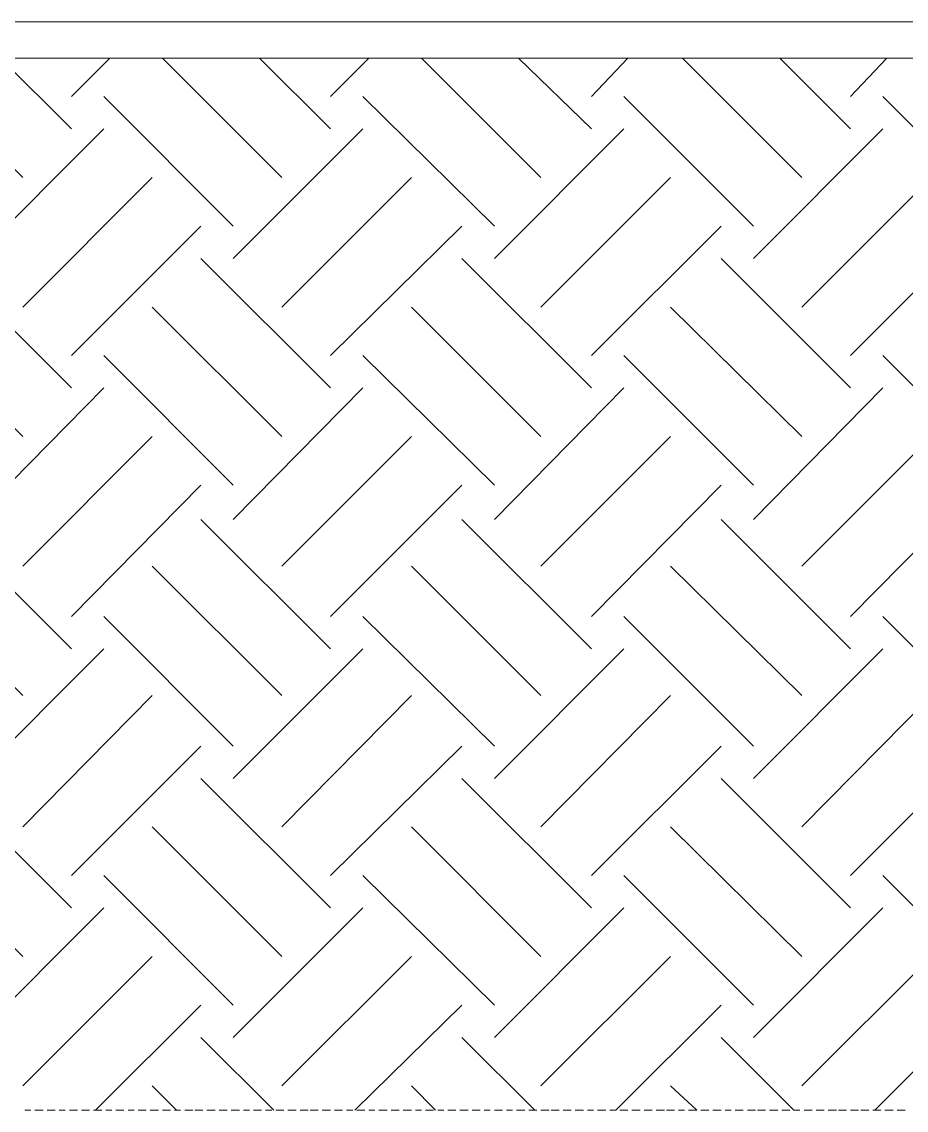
# Model space of a CAD drawing. Header units: millimetres. Extents: x 2928 to 3112, y 1220 to 1280.
# Drawn here: x 3084.379 to 3085.824, y 1263.707 to 1265.487 of the extents above; entities that cross this region are included whole.
import ezdxf

# ---------------------------------------------------------------- set-up
doc = ezdxf.new("R2010")
doc.units = ezdxf.units.MM

msp = doc.modelspace()

# ---------------------------------------------------------------- linework, layer by layer
at = {"color": 7, "linetype": 'Continuous', "lineweight": 9, "true_color": 0x000007}
for points in [[(3075.70038, 1265.48679), (3088.13176, 1265.48679), (3088.13176, 1265.48679)], [(3075.70038, 1265.42724), (3088.13176, 1265.42724), (3088.13176, 1265.42724)]]:
    msp.add_lwpolyline(points, dxfattribs=at)
at = {"color": 9, "linetype": 'Continuous', "lineweight": 5, "true_color": 0xbababa}
for points in [[(3084.38051, 1265.23207), (3084.18534, 1265.42724), (3084.18534, 1265.42724)], [(3084.45991, 1265.31146), (3084.34413, 1265.42724), (3084.34413, 1265.42724)], [(3084.45991, 1265.36439), (3084.52276, 1265.42724), (3084.52276, 1265.42724)], [(3084.80394, 1265.23207), (3084.60876, 1265.42724), (3084.60876, 1265.42724)], [(3084.88333, 1265.31146), (3084.76755, 1265.42724), (3084.76755, 1265.42724)], [(3084.88333, 1265.36439), (3084.94618, 1265.42724), (3084.94618, 1265.42724)], [(3085.22736, 1265.23207), (3085.03219, 1265.42724), (3085.03219, 1265.42724)], [(3085.31006, 1265.31146), (3085.19097, 1265.42724), (3085.19097, 1265.42724)], [(3085.31006, 1265.36439), (3085.3696, 1265.42724), (3085.3696, 1265.42724)], [(3085.65409, 1265.23207), (3085.45891, 1265.42724), (3085.45891, 1265.42724)], [(3085.73348, 1265.31146), (3085.6177, 1265.42724), (3085.6177, 1265.42724)], [(3085.73348, 1265.36439), (3085.79302, 1265.42724), (3085.79302, 1265.42724)], [(3084.72454, 1265.15268), (3084.51283, 1265.36439), (3084.51283, 1265.36439)], [(3085.15127, 1265.15268), (3084.93625, 1265.36439), (3084.93625, 1265.36439)], [(3085.57469, 1265.15268), (3085.36298, 1265.36439), (3085.36298, 1265.36439)], [(3085.99811, 1265.15268), (3085.7864, 1265.36439), (3085.7864, 1265.36439)], [(3084.30112, 1265.09975), (3084.51283, 1265.31146), (3084.51283, 1265.31146)], [(3084.72454, 1265.09975), (3084.93625, 1265.31146), (3084.93625, 1265.31146)], [(3085.15127, 1265.09975), (3085.36298, 1265.31146), (3085.36298, 1265.31146)], [(3085.57469, 1265.09975), (3085.7864, 1265.31146), (3085.7864, 1265.31146)], [(3084.38051, 1265.02036), (3084.59222, 1265.23207), (3084.59222, 1265.23207)], [(3084.80394, 1265.02036), (3085.01565, 1265.23207), (3085.01565, 1265.23207)], [(3085.22736, 1265.02036), (3085.43907, 1265.23207), (3085.43907, 1265.23207)], [(3085.65409, 1265.02036), (3085.8658, 1265.23207), (3085.8658, 1265.23207)], [(3084.45991, 1264.94097), (3084.67162, 1265.15268), (3084.67162, 1265.15268)], [(3084.88333, 1264.94097), (3085.09835, 1265.15268), (3085.09835, 1265.15268)], [(3085.31006, 1264.94097), (3085.52177, 1265.15268), (3085.52177, 1265.15268)], [(3085.73348, 1264.94097), (3085.94519, 1265.15268), (3085.94519, 1265.15268)], [(3084.45991, 1264.88804), (3084.2482, 1265.09975), (3084.2482, 1265.09975)], [(3084.88333, 1264.88804), (3084.67162, 1265.09975), (3084.67162, 1265.09975)], [(3085.31006, 1264.88804), (3085.09835, 1265.09975), (3085.09835, 1265.09975)], [(3085.73348, 1264.88804), (3085.52177, 1265.09975), (3085.52177, 1265.09975)], [(3084.38051, 1264.80865), (3084.1688, 1265.02036), (3084.1688, 1265.02036)], [(3084.80394, 1264.80865), (3084.59222, 1265.02036), (3084.59222, 1265.02036)], [(3085.22736, 1264.80865), (3085.01565, 1265.02036), (3085.01565, 1265.02036)], [(3085.65409, 1264.80865), (3085.43907, 1265.02036), (3085.43907, 1265.02036)], [(3084.72454, 1264.72926), (3084.51283, 1264.94097), (3084.51283, 1264.94097)], [(3085.15127, 1264.72926), (3084.93625, 1264.94097), (3084.93625, 1264.94097)], [(3085.57469, 1264.72926), (3085.36298, 1264.94097), (3085.36298, 1264.94097)], [(3085.99811, 1264.72926), (3085.7864, 1264.94097), (3085.7864, 1264.94097)], [(3084.30112, 1264.67302), (3084.51283, 1264.88804), (3084.51283, 1264.88804)], [(3084.72454, 1264.67302), (3084.93625, 1264.88804), (3084.93625, 1264.88804)], [(3085.15127, 1264.67302), (3085.36298, 1264.88804), (3085.36298, 1264.88804)], [(3085.57469, 1264.67302), (3085.7864, 1264.88804), (3085.7864, 1264.88804)], [(3084.38051, 1264.59694), (3084.59222, 1264.80865), (3084.59222, 1264.80865)], [(3084.80394, 1264.59694), (3085.01565, 1264.80865), (3085.01565, 1264.80865)], [(3085.22736, 1264.59694), (3085.43907, 1264.80865), (3085.43907, 1264.80865)], [(3085.65409, 1264.59694), (3085.8658, 1264.80865), (3085.8658, 1264.80865)], [(3084.45991, 1264.51424), (3084.67162, 1264.72926), (3084.67162, 1264.72926)], [(3084.88333, 1264.51424), (3085.09835, 1264.72926), (3085.09835, 1264.72926)], [(3085.31006, 1264.51424), (3085.52177, 1264.72926), (3085.52177, 1264.72926)], [(3085.73348, 1264.51424), (3085.94519, 1264.72926), (3085.94519, 1264.72926)], [(3084.45991, 1264.46131), (3084.2482, 1264.67302), (3084.2482, 1264.67302)], [(3084.88333, 1264.46131), (3084.67162, 1264.67302), (3084.67162, 1264.67302)], [(3085.31006, 1264.46131), (3085.09835, 1264.67302), (3085.09835, 1264.67302)], [(3085.73348, 1264.46131), (3085.52177, 1264.67302), (3085.52177, 1264.67302)], [(3084.38051, 1264.38523), (3084.1688, 1264.59694), (3084.1688, 1264.59694)], [(3084.80394, 1264.38523), (3084.59222, 1264.59694), (3084.59222, 1264.59694)], [(3085.22736, 1264.38523), (3085.01565, 1264.59694), (3085.01565, 1264.59694)], [(3085.65409, 1264.38523), (3085.43907, 1264.59694), (3085.43907, 1264.59694)], [(3084.72454, 1264.30253), (3084.51283, 1264.51424), (3084.51283, 1264.51424)], [(3085.15127, 1264.30253), (3084.93625, 1264.51424), (3084.93625, 1264.51424)], [(3085.57469, 1264.30253), (3085.36298, 1264.51424), (3085.36298, 1264.51424)], [(3085.99811, 1264.30253), (3085.7864, 1264.51424), (3085.7864, 1264.51424)], [(3084.30112, 1264.2496), (3084.51283, 1264.46131), (3084.51283, 1264.46131)], [(3084.72454, 1264.2496), (3084.93625, 1264.46131), (3084.93625, 1264.46131)], [(3085.15127, 1264.2496), (3085.36298, 1264.46131), (3085.36298, 1264.46131)], [(3085.57469, 1264.2496), (3085.7864, 1264.46131), (3085.7864, 1264.46131)], [(3084.38051, 1264.17021), (3084.59222, 1264.38523), (3084.59222, 1264.38523)], [(3084.80394, 1264.17021), (3085.01565, 1264.38523), (3085.01565, 1264.38523)], [(3085.22736, 1264.17021), (3085.43907, 1264.38523), (3085.43907, 1264.38523)], [(3085.65409, 1264.17021), (3085.8658, 1264.38523), (3085.8658, 1264.38523)], [(3084.45991, 1264.09082), (3084.67162, 1264.30253), (3084.67162, 1264.30253)], [(3084.88333, 1264.09082), (3085.09835, 1264.30253), (3085.09835, 1264.30253)], [(3085.31006, 1264.09082), (3085.52177, 1264.30253), (3085.52177, 1264.30253)], [(3085.73348, 1264.09082), (3085.94519, 1264.30253), (3085.94519, 1264.30253)], [(3084.45991, 1264.03789), (3084.2482, 1264.2496), (3084.2482, 1264.2496)], [(3084.88333, 1264.03789), (3084.67162, 1264.2496), (3084.67162, 1264.2496)], [(3085.31006, 1264.03789), (3085.09835, 1264.2496), (3085.09835, 1264.2496)], [(3085.73348, 1264.03789), (3085.52177, 1264.2496), (3085.52177, 1264.2496)], [(3084.38051, 1263.9585), (3084.1688, 1264.17021), (3084.1688, 1264.17021)], [(3084.80394, 1263.9585), (3084.59222, 1264.17021), (3084.59222, 1264.17021)], [(3085.22736, 1263.9585), (3085.01565, 1264.17021), (3085.01565, 1264.17021)], [(3085.65409, 1263.9585), (3085.43907, 1264.17021), (3085.43907, 1264.17021)], [(3084.72454, 1263.87911), (3084.51283, 1264.09082), (3084.51283, 1264.09082)], [(3085.15127, 1263.87911), (3084.93625, 1264.09082), (3084.93625, 1264.09082)], [(3085.57469, 1263.87911), (3085.36298, 1264.09082), (3085.36298, 1264.09082)], [(3085.99811, 1263.87911), (3085.7864, 1264.09082), (3085.7864, 1264.09082)], [(3084.30112, 1263.82618), (3084.51283, 1264.03789), (3084.51283, 1264.03789)], [(3084.72454, 1263.82618), (3084.93625, 1264.03789), (3084.93625, 1264.03789)], [(3085.15127, 1263.82618), (3085.36298, 1264.03789), (3085.36298, 1264.03789)], [(3085.57469, 1263.82618), (3085.7864, 1264.03789), (3085.7864, 1264.03789)], [(3084.38051, 1263.74679), (3084.59222, 1263.9585), (3084.59222, 1263.9585)], [(3084.80394, 1263.74679), (3085.01565, 1263.9585), (3085.01565, 1263.9585)], [(3085.22736, 1263.74679), (3085.43907, 1263.9585), (3085.43907, 1263.9585)], [(3085.65409, 1263.74679), (3085.8658, 1263.9585), (3085.8658, 1263.9585)], [(3084.4996, 1263.70709), (3084.67162, 1263.87911), (3084.67162, 1263.87911)], [(3084.92302, 1263.70709), (3085.09835, 1263.87911), (3085.09835, 1263.87911)], [(3085.34975, 1263.70709), (3085.52177, 1263.87911), (3085.52177, 1263.87911)], [(3085.77317, 1263.70709), (3085.94519, 1263.87911), (3085.94519, 1263.87911)], [(3084.7907, 1263.70709), (3084.67162, 1263.82618), (3084.67162, 1263.82618)], [(3085.21743, 1263.70709), (3085.09835, 1263.82618), (3085.09835, 1263.82618)], [(3085.64085, 1263.70709), (3085.52177, 1263.82618), (3085.52177, 1263.82618)], [(3084.63192, 1263.70709), (3084.59222, 1263.74679), (3084.59222, 1263.74679)], [(3085.05534, 1263.70709), (3085.01565, 1263.74679), (3085.01565, 1263.74679)], [(3085.48207, 1263.70709), (3085.43907, 1263.74679), (3085.43907, 1263.74679)]]:
    msp.add_lwpolyline(points, dxfattribs=at)
at = {"color": 252, "linetype": 'Continuous', "lineweight": 5, "true_color": 0x989898}
for points in [[(3084.38382, 1263.70709), (3084.39375, 1263.70709), (3084.39375, 1263.70709)], [(3084.40036, 1263.70709), (3084.41359, 1263.70709), (3084.41359, 1263.70709)], [(3084.42021, 1263.70709), (3084.43344, 1263.70709), (3084.43344, 1263.70709)], [(3084.44006, 1263.70709), (3084.44998, 1263.70709), (3084.44998, 1263.70709)], [(3084.4566, 1263.70709), (3084.46983, 1263.70709), (3084.46983, 1263.70709)], [(3084.47645, 1263.70709), (3084.48968, 1263.70709), (3084.48968, 1263.70709)], [(3084.49629, 1263.70709), (3084.50953, 1263.70709), (3084.50953, 1263.70709)], [(3084.51614, 1263.70709), (3084.52607, 1263.70709), (3084.52607, 1263.70709)], [(3084.53268, 1263.70709), (3084.54591, 1263.70709), (3084.54591, 1263.70709)], [(3084.55253, 1263.70709), (3084.56245, 1263.70709), (3084.56245, 1263.70709)], [(3084.56907, 1263.70709), (3084.5823, 1263.70709), (3084.5823, 1263.70709)], [(3084.58892, 1263.70709), (3084.60215, 1263.70709), (3084.60215, 1263.70709)], [(3084.60876, 1263.70709), (3084.622, 1263.70709), (3084.622, 1263.70709)], [(3084.62861, 1263.70709), (3084.63854, 1263.70709), (3084.63854, 1263.70709)], [(3084.64515, 1263.70709), (3084.65838, 1263.70709), (3084.65838, 1263.70709)], [(3084.66169, 1263.70709), (3084.67492, 1263.70709), (3084.67492, 1263.70709)], [(3084.68154, 1263.70709), (3084.69477, 1263.70709), (3084.69477, 1263.70709)], [(3084.70139, 1263.70709), (3084.71462, 1263.70709), (3084.71462, 1263.70709)], [(3084.72124, 1263.70709), (3084.73447, 1263.70709), (3084.73447, 1263.70709)], [(3084.74108, 1263.70709), (3084.75101, 1263.70709), (3084.75101, 1263.70709)], [(3084.75762, 1263.70709), (3084.77086, 1263.70709), (3084.77086, 1263.70709)], [(3084.77747, 1263.70709), (3084.7874, 1263.70709), (3084.7874, 1263.70709)], [(3084.79401, 1263.70709), (3084.80724, 1263.70709), (3084.80724, 1263.70709)], [(3084.81386, 1263.70709), (3084.82709, 1263.70709), (3084.82709, 1263.70709)], [(3084.83371, 1263.70709), (3084.84694, 1263.70709), (3084.84694, 1263.70709)], [(3084.85025, 1263.70709), (3084.86348, 1263.70709), (3084.86348, 1263.70709)], [(3084.87009, 1263.70709), (3084.88333, 1263.70709), (3084.88333, 1263.70709)], [(3084.88994, 1263.70709), (3084.90317, 1263.70709), (3084.90317, 1263.70709)], [(3084.90979, 1263.70709), (3084.91971, 1263.70709), (3084.91971, 1263.70709)], [(3084.92633, 1263.70709), (3084.93956, 1263.70709), (3084.93956, 1263.70709)], [(3084.94618, 1263.70709), (3084.9561, 1263.70709), (3084.9561, 1263.70709)], [(3084.96272, 1263.70709), (3084.97595, 1263.70709), (3084.97595, 1263.70709)], [(3084.98257, 1263.70709), (3084.9958, 1263.70709), (3084.9958, 1263.70709)], [(3085.00241, 1263.70709), (3085.01565, 1263.70709), (3085.01565, 1263.70709)], [(3085.02226, 1263.70709), (3085.03219, 1263.70709), (3085.03219, 1263.70709)], [(3085.0388, 1263.70709), (3085.05203, 1263.70709), (3085.05203, 1263.70709)], [(3085.05865, 1263.70709), (3085.06857, 1263.70709), (3085.06857, 1263.70709)], [(3085.07519, 1263.70709), (3085.08842, 1263.70709), (3085.08842, 1263.70709)], [(3085.09504, 1263.70709), (3085.10827, 1263.70709), (3085.10827, 1263.70709)], [(3085.11489, 1263.70709), (3085.12812, 1263.70709), (3085.12812, 1263.70709)], [(3085.13473, 1263.70709), (3085.14466, 1263.70709), (3085.14466, 1263.70709)], [(3085.15127, 1263.70709), (3085.1645, 1263.70709), (3085.1645, 1263.70709)], [(3085.17112, 1263.70709), (3085.18104, 1263.70709), (3085.18104, 1263.70709)], [(3085.18766, 1263.70709), (3085.20089, 1263.70709), (3085.20089, 1263.70709)], [(3085.20751, 1263.70709), (3085.22074, 1263.70709), (3085.22074, 1263.70709)], [(3085.22736, 1263.70709), (3085.24059, 1263.70709), (3085.24059, 1263.70709)], [(3085.2439, 1263.70709), (3085.25713, 1263.70709), (3085.25713, 1263.70709)], [(3085.26374, 1263.70709), (3085.27698, 1263.70709), (3085.27698, 1263.70709)], [(3085.28359, 1263.70709), (3085.29682, 1263.70709), (3085.29682, 1263.70709)], [(3085.30344, 1263.70709), (3085.31336, 1263.70709), (3085.31336, 1263.70709)], [(3085.31998, 1263.70709), (3085.33321, 1263.70709), (3085.33321, 1263.70709)], [(3085.33983, 1263.70709), (3085.34975, 1263.70709), (3085.34975, 1263.70709)], [(3085.35637, 1263.70709), (3085.3696, 1263.70709), (3085.3696, 1263.70709)], [(3085.37622, 1263.70709), (3085.38945, 1263.70709), (3085.38945, 1263.70709)], [(3085.39606, 1263.70709), (3085.4093, 1263.70709), (3085.4093, 1263.70709)], [(3085.41591, 1263.70709), (3085.42914, 1263.70709), (3085.42914, 1263.70709)], [(3085.43245, 1263.70709), (3085.44568, 1263.70709), (3085.44568, 1263.70709)], [(3085.4523, 1263.70709), (3085.46222, 1263.70709), (3085.46222, 1263.70709)], [(3085.46884, 1263.70709), (3085.48207, 1263.70709), (3085.48207, 1263.70709)], [(3085.48869, 1263.70709), (3085.50192, 1263.70709), (3085.50192, 1263.70709)], [(3085.50853, 1263.70709), (3085.52177, 1263.70709), (3085.52177, 1263.70709)], [(3085.52838, 1263.70709), (3085.53831, 1263.70709), (3085.53831, 1263.70709)], [(3085.54492, 1263.70709), (3085.55815, 1263.70709), (3085.55815, 1263.70709)], [(3085.56477, 1263.70709), (3085.578, 1263.70709), (3085.578, 1263.70709)], [(3085.58131, 1263.70709), (3085.59454, 1263.70709), (3085.59454, 1263.70709)], [(3085.60116, 1263.70709), (3085.61439, 1263.70709), (3085.61439, 1263.70709)], [(3085.62101, 1263.70709), (3085.63424, 1263.70709), (3085.63424, 1263.70709)], [(3085.64085, 1263.70709), (3085.65078, 1263.70709), (3085.65078, 1263.70709)], [(3085.65739, 1263.70709), (3085.67063, 1263.70709), (3085.67063, 1263.70709)], [(3085.67724, 1263.70709), (3085.69047, 1263.70709), (3085.69047, 1263.70709)], [(3085.69709, 1263.70709), (3085.71032, 1263.70709), (3085.71032, 1263.70709)], [(3085.71363, 1263.70709), (3085.72686, 1263.70709), (3085.72686, 1263.70709)], [(3085.73348, 1263.70709), (3085.74671, 1263.70709), (3085.74671, 1263.70709)], [(3085.75002, 1263.70709), (3085.76325, 1263.70709), (3085.76325, 1263.70709)], [(3085.76986, 1263.70709), (3085.7831, 1263.70709), (3085.7831, 1263.70709)], [(3085.78971, 1263.70709), (3085.80294, 1263.70709), (3085.80294, 1263.70709)], [(3085.80956, 1263.70709), (3085.82279, 1263.70709), (3085.82279, 1263.70709)]]:
    msp.add_lwpolyline(points, dxfattribs=at)

doc.saveas('drawing.dxf')
